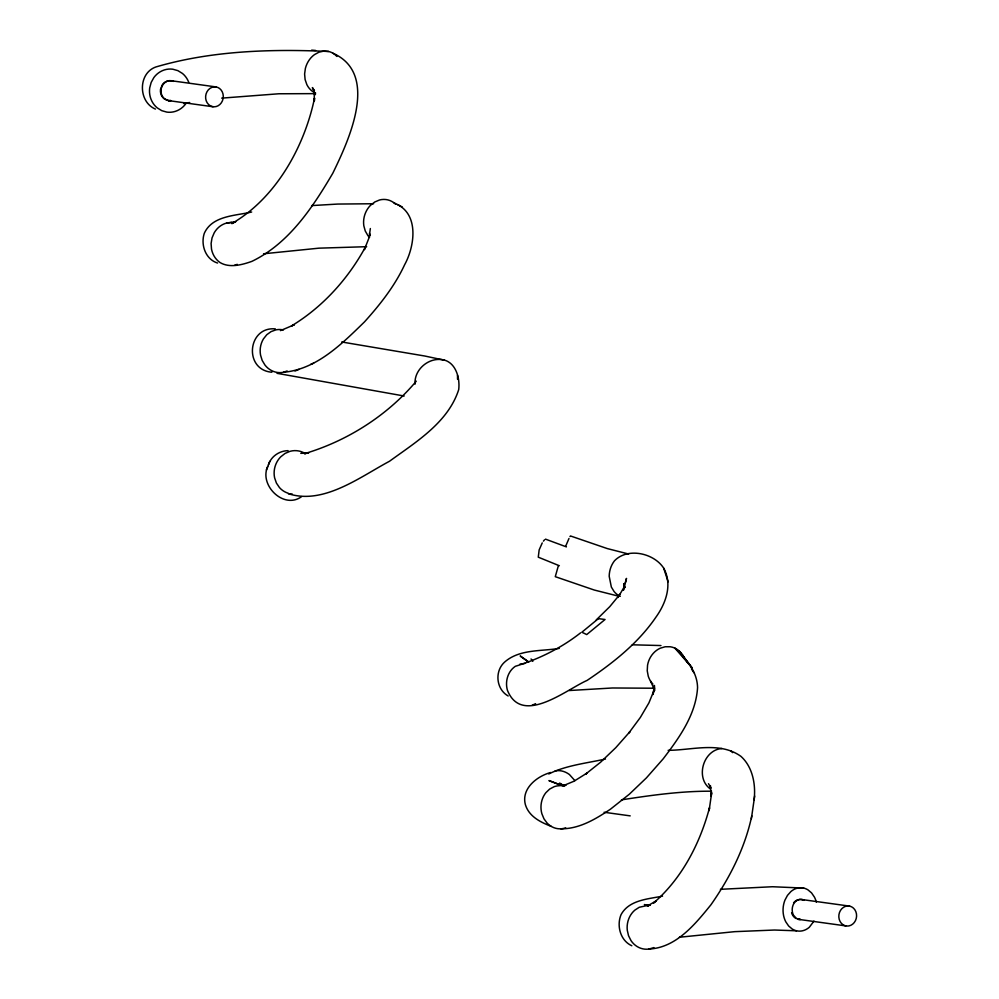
<?xml version="1.0" encoding="UTF-8"?>
<svg xmlns="http://www.w3.org/2000/svg" width="999" height="999" viewBox="0 0 999 999"><rect width="100%" height="100%" fill="white"/><g stroke="black" fill="none" stroke-linecap="round" stroke-linejoin="round"><path stroke-width="1.5" d="M314.423 100.712L314.535 98.089C304.47 146.753 275.736 198.389 231.731 223.614L235.739 221.728L226.623 223.039A22.453 20.217 -89.8 0 0 214.248 232.742L212.038 237.899L211.101 243.481L211.501 249.101A20.991 18.894 -89.8 0 0 220.005 262.525C229.608 268.281 242.095 264.822 251.86 261.376C288.836 243.544 312.637 207.58 332.804 173.227C347.939 142.033 380.244 74.263 333.104 53.297M267.707 466.608C258.941 485.152 283.778 509.84 301.623 496.603M370.342 228.534L369.068 237.7L364.36 249.663L365.709 246.503C348.326 278.659 322.827 306.98 291.458 325.949L294.38 324.725L280.444 330.619M650.124 904.882L639.285 907.267L634.865 910.114A22.053 19.893 89.9 0 0 627.272 930.256L628.546 935.751L631.056 940.683A21.366 19.281 89.9 0 0 649.013 949.05C676.223 947.739 695.142 924.212 710.913 904.819C729.707 877.984 744.979 848.076 751.785 815.871M754.12 799.812C755.906 784.64 752.746 766.957 740.933 756.355C719.755 741.171 692.082 750.261 668.144 750.324M751.373 818.73L754.657 796.041M623.376 590.309L624.3 586.788L618.019 597.464M625.174 583.503L626.498 578.396L623.426 590.147M558.229 566.221L555.282 576.673L594.28 590.034L618.768 596.216M268.494 464.685C271.079 456.368 279.52 450.724 288.124 450.661M266.408 469.905L269.792 461.388M565.821 545.879L568.968 538.536M542.245 542.919L539.16 549.912L538.274 557.18L559.365 565.746M813.96 921.103L809.302 927.284A21.204 16.821 -85.6 0 1 792.282 929.058L788.623 925.973L785.751 921.777A21.978 17.433 -85.6 0 1 784.939 900.136L787.487 895.379L790.883 891.57A21.204 16.821 -85.6 0 1 807.891 889.809L811.55 892.881L814.422 897.09A21.978 17.433 -85.6 0 1 816.32 902.134M416.271 381.181C387.475 415.459 347.315 440.996 304.445 453.683L308.666 452.909L300.786 453.346M620.267 593.893L609.802 606.63L596.241 619.942M569.967 536.588L570.491 535.963L607.28 548.576L628.646 554.033M543.419 541.133L544.53 539.835M548.751 773.975C566.171 765.296 586.55 763.224 605.494 759.028M580.606 632.829C561.138 648.114 538.848 659.128 515.322 666.308C507.692 671.478 504.92 681.655 507.43 690.309C521.977 726.335 566.52 689.41 587.125 680.394C612.961 663.036 638.124 643.219 655.844 617.295C665.958 603.234 672.652 584.427 663.698 568.169C654.008 553.109 627.722 547.165 614.535 560.751A22.065 17.832 -85.3 0 0 609.19 576.261L611.351 587.05L614.035 591.458A21.191 17.12 -85.3 0 0 620.317 596.303M283.466 329.957A22.09 19.755 88.6 0 0 275.849 329.882L271.029 331.631L266.783 334.715L263.436 338.911A21.291 19.043 88.6 0 0 260.539 355.07L262.175 360.414L265.022 365.135A22.09 19.755 88.6 0 0 283.529 372.265C316.521 369.38 341.908 343.868 364.473 321.903C380.082 304.583 394.767 286.001 404.632 264.735C414.36 247.078 419.33 215.709 397.614 204.595M532.142 705.282L535.601 703.671M295.03 371.041L298.963 369.38M310.714 364.385L313.636 363.161M550.661 772.502C536.95 776.248 521.128 788.623 525.374 804.62C528.958 816.533 540.559 822.227 551.236 826.385M283.529 372.277L287.15 370.954M650.212 905.094L647.402 906.006L656.293 900.811L653.558 903.009C681.917 878.508 699.949 843.606 709.502 807.766L709.103 810.626L711.7 792.644L711.163 796.403L710.439 785.601M649.013 949.05L653.933 947.576M565.809 785.189L563.036 785.788L573.901 781.268L586.875 773.164L585.364 774.325L600.536 762.262L615.746 747.714L629.894 731.73L628.92 732.904L640.359 717.432L648.925 702.871L654.058 690.309L653.034 694.48L654.395 685.464L654.745 690.396L650.499 681.018M721.927 748.501C703.246 749.837 695.017 777.959 710.326 788.935M183.616 103.546L189.66 102.51M251.661 212.013C235.452 215.821 212.188 215.534 204.271 233.379C200.537 244.73 205.444 259.265 217.557 263.049M662.549 896.128C647.889 899.1 629.058 899.949 621.066 914.622C616.433 925.686 620.317 940.608 631.818 945.753M621.44 799.862C651.261 795.229 681.343 790.996 711.575 791.208M519.93 664.16L524.962 663.411M263.561 253.783L318.968 248.164L366.67 246.691M679.432 937.237L734.802 931.655L774.525 930.032L796.465 930.793M226.623 223.039L231.731 222.465M221.691 98.139L278.871 93.769L314.96 93.631M565.821 785.027L558.978 785.751A21.966 19.131 -89.9 0 0 554.108 786.712L549.637 789.085L545.866 792.707A21.341 18.581 -89.9 0 0 541.87 813.735L543.98 818.843L547.177 823.164A21.966 19.131 -89.9 0 0 565.684 827.846M560.814 828.82C579.32 829.008 595.616 819.118 610.476 809.178L629.345 794.205L646.44 777.859L663.161 758.865C679.12 737.924 695.878 714.847 697.564 687.612C697.265 671.34 686.026 658.853 674.974 648.189L692.02 667.757L679.183 650.973M545.504 539.135L566.408 546.89M559.278 648.376C541.071 651.435 519.255 649.038 504.557 662.15C494.418 671.278 496.141 689.285 508.166 695.978M569.205 690.534L612.437 687.986L654.582 688.224M311.626 205.594L337.787 204.058L373.576 203.746M720.404 889.31L772.452 886.737L803.708 888.074M275.362 328.896C247.415 326.273 243.519 369.992 271.89 372.227M288.486 494.08L292.27 494.055M632.267 644.792L660.963 645.554M336.9 56.456A21.204 18.132 -75.7 0 0 328.646 51.473C271.129 48.839 211.413 50.674 155.944 66.945C137.812 73.214 138.162 101.973 155.419 109.066M311.676 50.137L315.572 50.45M328.646 51.473L323.826 51.086L318.968 52.173L314.41 54.658A22.228 19.006 -75.7 0 0 305.382 68.394L304.608 74.026L305.107 79.558L306.855 84.628A21.204 18.132 -75.7 0 0 315.672 93.119M213.074 106.756L168.456 100.587L163.973 98.626A10.19 9.615 -75.8 0 1 160.502 89.373L162.437 84.578A9.828 9.278 -75.8 0 1 171.204 80.719L215.834 86.901A10.027 8.829 -82.1 0 1 221.328 102.835A10.027 8.829 -82.1 0 1 206.194 100.737A10.027 8.829 -82.1 0 1 215.834 86.901M604.108 812.262L630.194 815.871M802.06 899.562L849.674 906.13A10.077 8.866 -82.1 0 1 854.232 922.577A10.077 8.866 -82.1 0 1 839.21 919.317A10.077 8.866 -82.1 0 1 849.674 906.13M845.741 925.886L798.126 919.305A10.077 8.866 -82.1 0 0 800.436 919.455L796.465 918.518L793.443 915.159A10.19 8.079 -85.6 0 1 793.069 905.119C794.505 900.948 799.587 897.764 803.708 900.336M289.648 494.093C324.375 504.495 360.464 476.723 389.51 461.251C415.971 441.97 448.176 422.515 458.716 389.585C460.252 376.586 454.757 359.153 439.061 359.428C426.148 359.34 414.011 371.016 415.06 384.153M404.17 396.016L277.023 373.326M341.72 341.983L424.725 356.006L444.455 360.202M648.076 905.494L644.392 904.57L648.401 905.756M171.378 80.757L173.576 81.394M562.549 785.726L548.938 780.581L561.55 785.464M393.643 202.572L402.285 207.03M564.697 786.026L559.54 783.154L562.837 785.614M528.758 661.962L520.192 655.981L527.747 661.438M730.931 751.011L732.729 752.634M531.043 658.953L532.829 661.326M314.46 90.734L312.375 87.575L315.459 94.668M574.887 780.631L569.418 774.525A22.24 18.694 71.2 0 0 555.157 770.891M682.517 654.919L687.399 662.524M691.458 668.88L693.905 672.689M708.466 783.691L711.026 787.974M369.48 233.179L370.329 235.714M668.131 581.843L663.698 568.169M314.161 90.185L314.348 100.549M457.517 375.174L457.53 379.245M804.232 900.374A10.077 8.866 -82.1 0 0 799.749 899.412L797.452 899.937A10.077 8.866 -82.1 0 0 793.568 902.871M795.941 918.481A10.077 8.866 -82.1 0 1 791.595 912.736M170.767 100.562A10.027 8.829 -82.1 0 1 160.989 90.759A10.027 8.829 -82.1 0 1 171.204 80.732M684.315 658.478A21.916 19.293 -72.7 0 0 670.192 646.753L665.159 646.765L660.227 648.214A21.366 18.819 -72.7 0 0 647.552 665.209L647.24 670.791L648.251 676.186A21.916 19.293 -72.7 0 0 652.909 684.078M288.311 493.269A21.154 19.918 -76.6 0 1 279.458 487.574L276.411 483.054L274.6 477.809A22.103 20.804 -76.6 0 1 280.682 456.868L285.027 453.446L289.997 451.323A21.154 19.918 -76.6 0 1 305.294 453.608M185.777 103.784A21.204 20.017 -75.8 0 1 166.858 112.113L161.751 110.664L157.193 107.855A21.978 20.754 -75.8 0 1 149.7 87.9L151.161 82.442L153.883 77.535A21.204 20.017 -75.8 0 1 172.802 69.206L177.909 70.654L182.467 73.464A21.978 20.754 -75.8 0 1 188.749 82.33M170.916 100.599A9.828 9.278 -75.8 0 1 168.456 100.599M395.554 204.196A22.003 18.931 -74 0 0 379.495 200L374.75 201.998L370.542 205.27A21.404 18.407 -74 0 0 363.823 225.786L365.259 231.006L367.869 235.527A22.003 18.931 -74 0 0 369.568 237.425M237.225 264.335A22.453 20.217 -89.8 0 1 234.753 265.16M598.389 618.631L581.88 632.23L586.738 634.565L605.044 619.492L598.389 618.631M624.899 587.474L623.676 583.716L624.899 587.549"/></g></svg>
